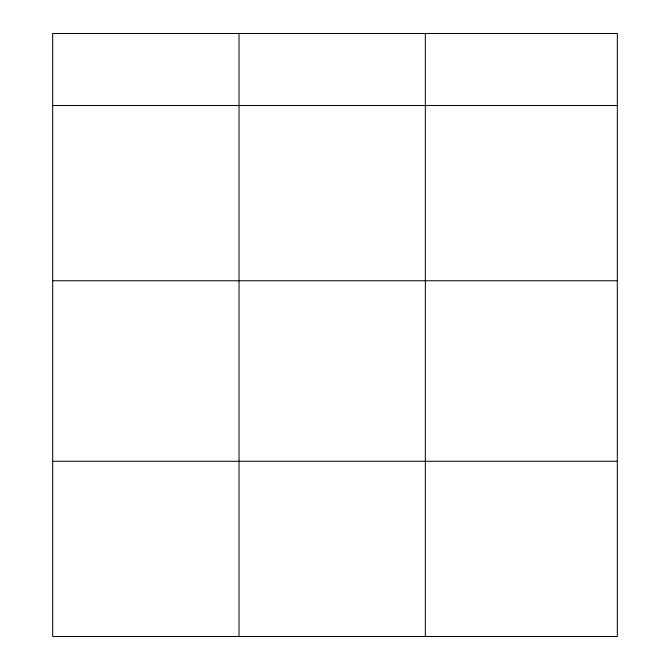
<?xml version="1.0" encoding="UTF-8"?>
<svg xmlns="http://www.w3.org/2000/svg" width="670" height="670" viewBox="0 0 670 670"><rect width="100%" height="100%" fill="white"/><g stroke="black" fill="none" stroke-linecap="round" stroke-linejoin="round"><path stroke-width="1" d="M617.321 280.755L617.321 33.5L52.679 33.5L52.679 636.5L617.321 636.5L617.321 280.755L52.679 280.755M52.679 105.533L617.321 105.533M52.679 461.278L617.321 461.278M425.341 33.5L425.341 636.5M239.014 33.5L239.014 636.5"/></g></svg>
